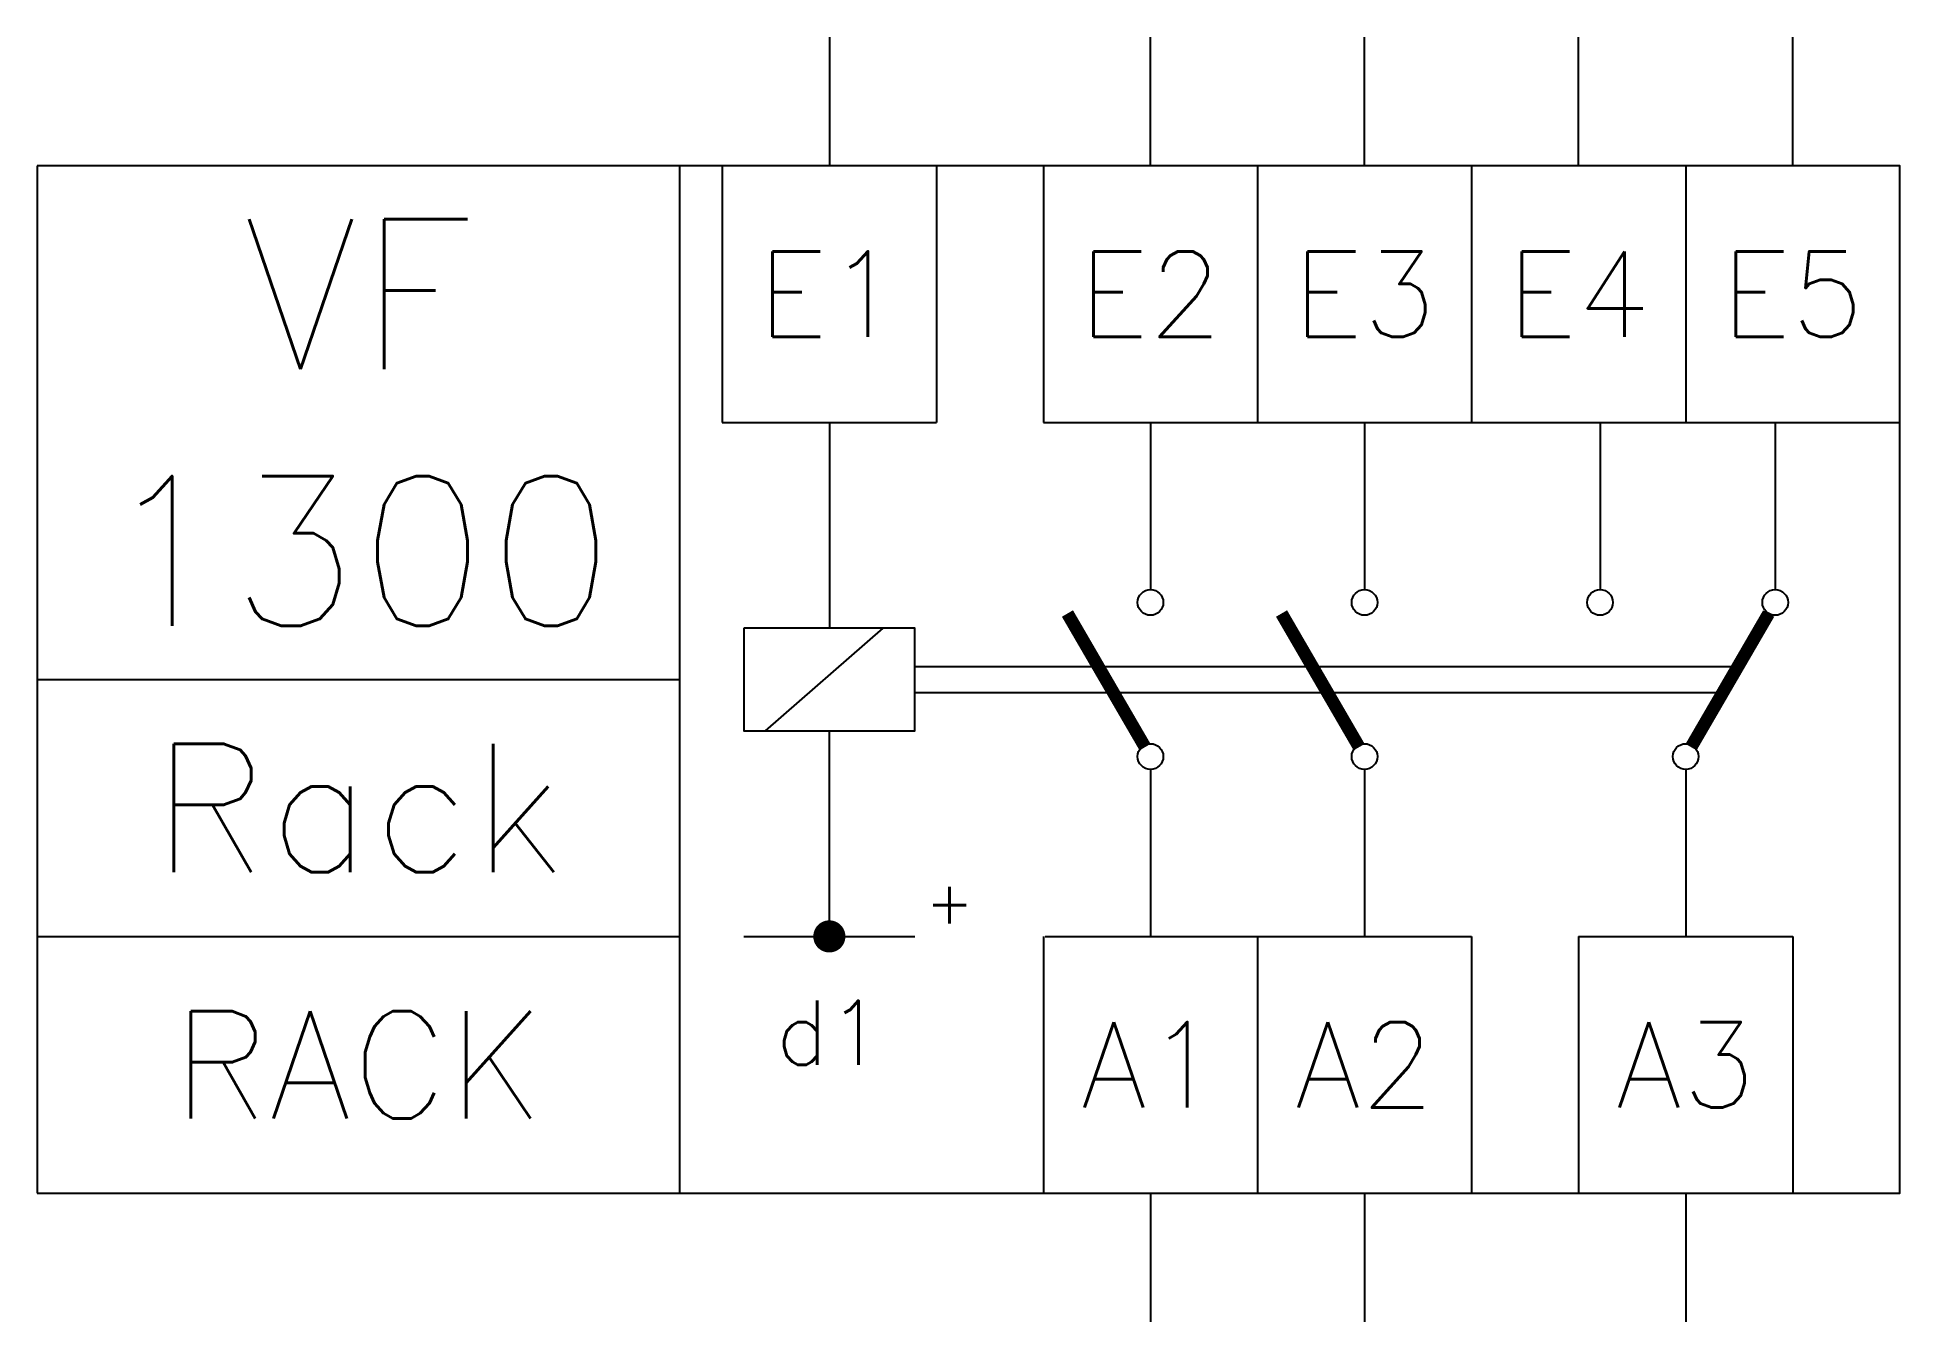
# Model space of a CAD drawing. Extents: x 21.5 to 65, y 51 to 81.
import ezdxf
from ezdxf.enums import TextEntityAlignment as Align

# ---------------------------------------------------------------- set-up
doc = ezdxf.new("R2010")
doc.units = 0
doc.layers.add('1', color=8, linetype='CONTINUOUS')
doc.layers.add('11', color=30, linetype='CONTINUOUS')
doc.styles.get("Standard").update_dxf_attribs({"font": 'txt.shx'})

msp = doc.modelspace()

# ---------------------------------------------------------------- linework, layer by layer
at = {"layer": '1', "color": 0}
for p, q in [((40, 81), (40, 78)), ((47.5, 78), (47.5, 81)), ((52.5, 78), (52.5, 81)), ((57.5, 78), (57.5, 81)), ((62.5, 78), (62.5, 81)), ((36.5, 78), (21.5, 78)), ((21.5, 78), (21.5, 54)), ((37.5, 78), (37.5, 72)), ((42.5, 78), (42.5, 72)), ((45, 78), (45, 72)), ((50, 78), (50, 72)), ((55, 78), (55, 72)), ((60, 78), (60, 72)), ((37.5, 72), (42.5, 72)), ((40, 72), (40, 67.2)), ((45, 72), (65, 72)), ((47.5, 72), (47.5, 68.1)), ((52.5, 72), (52.5, 68.1)), ((58, 72), (58, 68.1)), ((62.091, 72), (62.091, 68.1)), ((41.25, 67.2), (38.5, 64.8)), ((42, 66.3), (61.218, 66.3)), ((21.5, 66), (36.5, 66)), ((42, 65.7), (60.869, 65.7)), ((40, 60), (40, 64.8)), ((47.5, 63.9), (47.5, 60)), ((52.5, 63.9), (52.5, 60)), ((60, 63.9), (60, 60)), ((21.5, 60), (36.5, 60)), ((38, 60), (42, 60)), ((45, 60), (45, 54)), ((45.04, 60), (55, 60)), ((50, 60), (50, 54)), ((55, 60), (55, 54)), ((57.5, 60), (57.5, 54)), ((57.5, 60), (62.5, 60)), ((62.5, 60), (62.5, 54)), ((21.5, 54), (36.5, 54)), ((47.5, 54), (47.5, 51)), ((52.5, 54), (52.5, 51)), ((60, 54), (60, 51))]:
    msp.add_line(p, q, dxfattribs=at)
for points in [[(36.5, 78), (36.5, 54), (65, 54), (65, 78)], [(38, 67.2), (38, 64.8), (42, 64.8), (42, 67.2)]]:
    msp.add_lwpolyline(points, close=True, dxfattribs=at)
at = {"layer": '1', "color": 0, "const_width": 0.3}
for points in [[(47.374, 64.42), (45.561, 67.541)], [(52.374, 64.42), (50.561, 67.541)], [(60.126, 64.42), (61.939, 67.541)]]:
    msp.add_lwpolyline(points, dxfattribs=at)
at = {"layer": '1', "color": 0, "const_width": 0.35}
msp.add_lwpolyline([(39.8, 60, 1), (40.2, 60, 1)], format="xyb", close=True, dxfattribs=at)
at = {"layer": '1', "color": 0}
for centre in [(47.5, 67.8), (52.5, 67.8), (58, 67.8), (62.091, 67.8), (47.5, 64.2), (52.5, 64.2), (60, 64.2)]:
    msp.add_circle(centre, 0.3, dxfattribs=at)

# ---------------------------------------------------------------- texts
msp.add_text('Rack', height=3, dxfattribs=at).set_placement((29, 63), align=Align.MIDDLE)
for s, height, p in [('+', 1, (42.25, 60.3)), ('d1', 1.5, (38.75, 57))]:
    msp.add_text(s, height=height, dxfattribs=at).set_placement(p)
for tag, height, p in [('E1', 2, (40, 75)), ('E2', 2, (47.5, 75)), ('E3', 2, (52.5, 75)), ('E4', 2, (57.5, 75)), ('E5', 2, (62.5, 75)), ('RACK', 2.5, (29, 57)), ('A1', 2, (47.5, 57)), ('A2', 2, (52.5, 57)), ('A3', 2, (60, 57))]:
    msp.add_attdef(tag, text='', height=height, dxfattribs=at).set_placement(p, align=Align.MIDDLE)
at = {"layer": '11', "color": 0}
for s, p in [('VF', (29, 75)), ('1300', (29, 69))]:
    msp.add_text(s, height=3.5, dxfattribs=at).set_placement(p, align=Align.MIDDLE)

doc.saveas('drawing.dxf')
